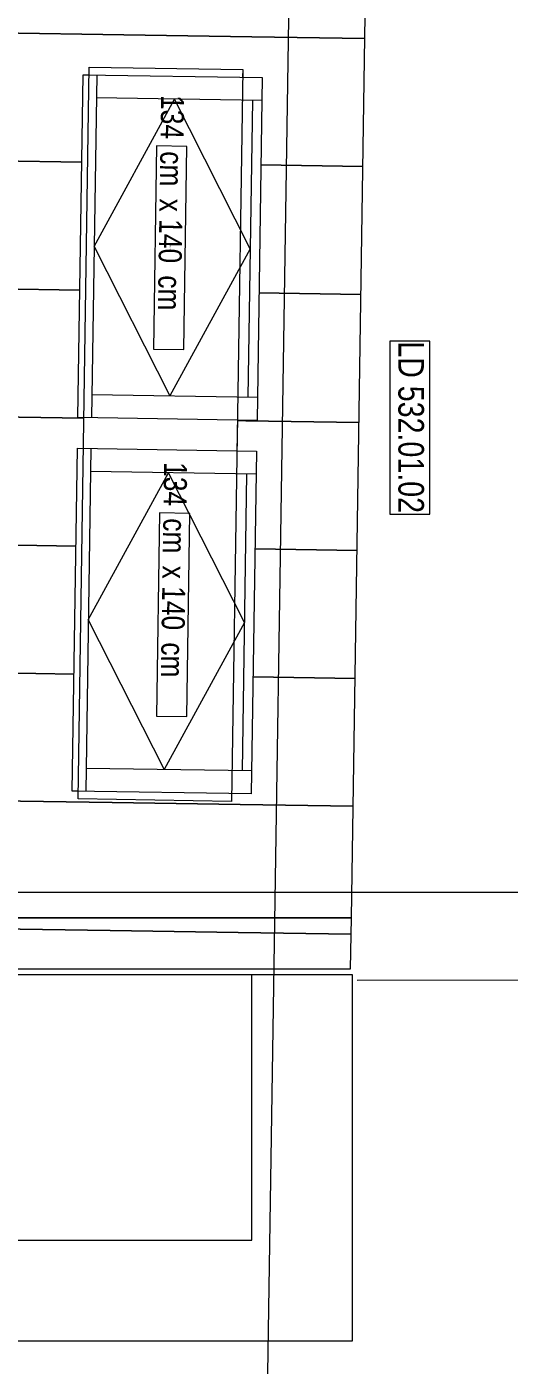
# Model space of a CAD drawing. Header units: metres. Extents: x -19025 to 34897, y -14024 to 26069.
# Drawn here: x 393 to 2279, y -6221 to -991 of the extents above; entities that cross this region are included whole.
import ezdxf
from ezdxf.enums import TextEntityAlignment as Align

# ---------------------------------------------------------------- set-up
doc = ezdxf.new("R2010")
doc.units = ezdxf.units.M
doc.header["$MEASUREMENT"] = 0
for name, color, linetype in [('11__100 Achsraster', 7, 'Continuous'), ('310 Dachkonstruktion massiv', 7, 'Continuous'), ('930 Beschriftung Allgemein', 7, 'Continuous'), ('936 Beschriftung PP', 7, 'Continuous'), ('937 Beschriftung Detail', 7, 'Continuous')]:
    doc.layers.add(name, color=color, linetype=linetype)
doc.styles.add('ERSTELLTER_STIL_1', font='ARIALN.TTF')
doc.styles.add('ERSTELLTER_STIL_4', font='arialbd.ttf')
doc.styles.add('ERSTELLTER_STIL_9', font='arial.ttf', dxfattribs={"width": 0.8})
doc.linetypes.add('Grenze Bezirk', pattern='A,0,[2,22HAUS116_412 STG1 _ 2.DG_IndexB_2026-08-161.Shx,S=0.001587,R=0,X=0,Y=0],-0.25,0', length=0.25)

# ---------------------------------------------------------------- blocks, each defined once
blk = doc.blocks.new('Etikett_33_1', base_point=(-0.721, 1.4105))
at = {"layer": '936 Beschriftung PP', "color": 7, "linetype": 'Continuous', "lineweight": 13, "flags": 128}
blk.add_lwpolyline([(-0.8518, 0.6189), (-0.7332, 0.6171), (-0.721, 1.4105), (-0.8396, 1.4123)], close=True, dxfattribs=at)
at = {"layer": '936 Beschriftung PP', "color": 7, "lineweight": 13, "insert": (-0.7464, 0.6173), "char_height": 0.09, "attachment_point": 3, "rotation": 269.1212, "style": 'ERSTELLTER_STIL_1'}
blk.add_mtext('\\A1;{\\pqr;\\pt0,1;\\fArial Narrow|b0|i0|c0|p0;\\W1.000000;134\\fArial Narrow|b0|i0|c0|p0;\\W1.000000;\\A1{\\H.66x;\\S^  ;}\\fArial Narrow|b0|i0|c0|p0;\\W1.000000; cm\\fArial Narrow|b0|i0|c0|p0;\\W1.000000;\\A1{\\H.66x;\\S^  ;}\\fArial Narrow|b0|i0|c0|p0;\\W1.000000; x \\fArial Narrow|b0|i0|c0|p0;\\W1.000000;\\fArial Narrow|b0|i0|c0|p0;\\W1.000000;\\fArial Narrow|b0|i0|c0|p0;\\W1.000000;\\fArial Narrow|b0|i0|c0|p0;\\W1.000000;\\fArial Narrow|b0|i0|c0|p0;\\W1.000000;140\\fArial Narrow|b0|i0|c0|p0;\\W1.000000;\\A1{\\H.66x;\\S^  ;}\\fArial Narrow|b0|i0|c0|p0;\\W1.000000; cm\\fArial Narrow|b0|i0|c0|p0;\\W1.000000;\\A1{\\H.66x;\\S^  ;}\\fArial Narrow|b0|i0|c0|p0;\\W1.000000;\\fArial Narrow|b0|i0|c0|p0;\\W1.000000;\\fArial Narrow|b0|i0|c0|p0;\\W1.000000;\\fArial Narrow|b0|i0|c0|p0;\\W1.000000;\\fArial Narrow|b0|i0|c0|p0;\\W1.000000;\\fArial Narrow|b0|i0|c0|p0;\\W1.000000;\\fArial Narrow|b0|i0|c0|p0;\\W1.000000;\\A1{\\H.66x;\\S^  ;}\\fArial Narrow|b0|i0|c0|p0;\\W1.000000;\\fArial Narrow|b0|i0|c0|p0;\\W1.000000;\\A1{\\H.66x;\\S^  ;}\\fArial Narrow|b0|i0|c0|p0;\\W1.000000;\\fArial Narrow|b0|i0|c0|p0;\\W1.000000;\\fArial Narrow|b0|i0|c0|p0;\\W1.000000;\\fArial Narrow|b0|i0|c0|p0;\\W1.000000;\\fArial Narrow|b0|i0|c0|p0;\\W1.000000;\\fArial Narrow|b0|i0|c0|p0;\\W1.000000;\\fArial Narrow|b0|i0|c0|p0;\\W1.000000;\\A1{\\H.66x;\\S^  ;}\\fArial Narrow|b0|i0|c0|p0;\\W1.000000;\\fArial Narrow|b0|i0|c0|p0;\\W1.000000;\\A1{\\H.66x;\\S^  ;}\\fArial Narrow|b0|i0|c0|p0;\\W1.000000;\\fArial Narrow|b0|i0|c0|p0;\\W1.000000;\\fArial Narrow|b0|i0|c0|p0;\\W1.000000;\\fArial Narrow|b0|i0|c0|p0;\\W1.000000;\\fArial Narrow|b0|i0|c0|p0;\\W1.000000;\\fArial Narrow|b0|i0|c0|p0;\\W1.000000;\\fArial Narrow|b0|i0|c0|p0;\\W1.000000;\\A1{\\H.66x;\\S^  ;}\\fArial Narrow|b0|i0|c0|p0;\\W1.000000;\\fArial Narrow|b0|i0|c0|p0;\\W1.000000;\\A1{\\H.66x;\\S^  ;}\\fArial Narrow|b0|i0|c0|p0;\\W1.000000;\\fArial Narrow|b0|i0|c0|p0;\\W1.000000;\\fArial Narrow|b0|i0|c0|p0;\\W1.000000;\\fArial Narrow|b0|i0|c0|p0;\\W1.000000;\\fArial Narrow|b0|i0|c0|p0;\\W1.000000;\\fArial Narrow|b0|i0|c0|p0;\\W1.000000;\\fArial Narrow|b0|i0|c0|p0;\\W1.000000;\\A1{\\H.66x;\\S^  ;}\\fArial Narrow|b0|i0|c0|p0;\\W1.000000;}', dxfattribs=at)
at = {"layer": '936 Beschriftung PP', "color": 7, "lineweight": 13, "style": 'ERSTELLTER_STIL_1'}
blk.add_attdef('DUMMY_92', text='', height=0.09, rotation=269.1212, dxfattribs=at).set_placement((-0.721, 1.4105), align=Align.TOP_LEFT)
blk = doc.blocks.new('Etikett_34_1', base_point=(-0.7327, 2.8446))
at = {"layer": '936 Beschriftung PP', "color": 7, "linetype": 'Continuous', "lineweight": 13, "flags": 128}
blk.add_lwpolyline([(-0.8634, 2.053), (-0.7449, 2.0512), (-0.7327, 2.8446), (-0.8513, 2.8464)], close=True, dxfattribs=at)
at = {"layer": '936 Beschriftung PP', "color": 7, "lineweight": 13, "insert": (-0.7581, 2.0514), "char_height": 0.09, "attachment_point": 3, "rotation": 269.1212, "style": 'ERSTELLTER_STIL_1'}
blk.add_mtext('\\A1;{\\pqr;\\pt0,1;\\fArial Narrow|b0|i0|c0|p0;\\W1.000000;134\\fArial Narrow|b0|i0|c0|p0;\\W1.000000;\\A1{\\H.66x;\\S^  ;}\\fArial Narrow|b0|i0|c0|p0;\\W1.000000; cm\\fArial Narrow|b0|i0|c0|p0;\\W1.000000;\\A1{\\H.66x;\\S^  ;}\\fArial Narrow|b0|i0|c0|p0;\\W1.000000; x \\fArial Narrow|b0|i0|c0|p0;\\W1.000000;\\fArial Narrow|b0|i0|c0|p0;\\W1.000000;\\fArial Narrow|b0|i0|c0|p0;\\W1.000000;\\fArial Narrow|b0|i0|c0|p0;\\W1.000000;\\fArial Narrow|b0|i0|c0|p0;\\W1.000000;140\\fArial Narrow|b0|i0|c0|p0;\\W1.000000;\\A1{\\H.66x;\\S^  ;}\\fArial Narrow|b0|i0|c0|p0;\\W1.000000; cm\\fArial Narrow|b0|i0|c0|p0;\\W1.000000;\\A1{\\H.66x;\\S^  ;}\\fArial Narrow|b0|i0|c0|p0;\\W1.000000;\\fArial Narrow|b0|i0|c0|p0;\\W1.000000;\\fArial Narrow|b0|i0|c0|p0;\\W1.000000;\\fArial Narrow|b0|i0|c0|p0;\\W1.000000;\\fArial Narrow|b0|i0|c0|p0;\\W1.000000;\\fArial Narrow|b0|i0|c0|p0;\\W1.000000;\\fArial Narrow|b0|i0|c0|p0;\\W1.000000;\\A1{\\H.66x;\\S^  ;}\\fArial Narrow|b0|i0|c0|p0;\\W1.000000;\\fArial Narrow|b0|i0|c0|p0;\\W1.000000;\\A1{\\H.66x;\\S^  ;}\\fArial Narrow|b0|i0|c0|p0;\\W1.000000;\\fArial Narrow|b0|i0|c0|p0;\\W1.000000;\\fArial Narrow|b0|i0|c0|p0;\\W1.000000;\\fArial Narrow|b0|i0|c0|p0;\\W1.000000;\\fArial Narrow|b0|i0|c0|p0;\\W1.000000;\\fArial Narrow|b0|i0|c0|p0;\\W1.000000;\\fArial Narrow|b0|i0|c0|p0;\\W1.000000;\\A1{\\H.66x;\\S^  ;}\\fArial Narrow|b0|i0|c0|p0;\\W1.000000;\\fArial Narrow|b0|i0|c0|p0;\\W1.000000;\\A1{\\H.66x;\\S^  ;}\\fArial Narrow|b0|i0|c0|p0;\\W1.000000;\\fArial Narrow|b0|i0|c0|p0;\\W1.000000;\\fArial Narrow|b0|i0|c0|p0;\\W1.000000;\\fArial Narrow|b0|i0|c0|p0;\\W1.000000;\\fArial Narrow|b0|i0|c0|p0;\\W1.000000;\\fArial Narrow|b0|i0|c0|p0;\\W1.000000;\\fArial Narrow|b0|i0|c0|p0;\\W1.000000;\\A1{\\H.66x;\\S^  ;}\\fArial Narrow|b0|i0|c0|p0;\\W1.000000;\\fArial Narrow|b0|i0|c0|p0;\\W1.000000;\\A1{\\H.66x;\\S^  ;}\\fArial Narrow|b0|i0|c0|p0;\\W1.000000;\\fArial Narrow|b0|i0|c0|p0;\\W1.000000;\\fArial Narrow|b0|i0|c0|p0;\\W1.000000;\\fArial Narrow|b0|i0|c0|p0;\\W1.000000;\\fArial Narrow|b0|i0|c0|p0;\\W1.000000;\\fArial Narrow|b0|i0|c0|p0;\\W1.000000;\\fArial Narrow|b0|i0|c0|p0;\\W1.000000;\\A1{\\H.66x;\\S^  ;}\\fArial Narrow|b0|i0|c0|p0;\\W1.000000;}', dxfattribs=at)
at = {"layer": '936 Beschriftung PP', "color": 7, "lineweight": 13, "style": 'ERSTELLTER_STIL_1'}
blk.add_attdef('DUMMY_92', text='', height=0.09, rotation=269.1212, dxfattribs=at).set_placement((-0.7327, 2.8446), align=Align.TOP_LEFT)
blk = doc.blocks.new('*X594')
at = {"layer": '310 Dachkonstruktion massiv', "color": 8, "linetype": 'Continuous', "lineweight": 5}
for p, q in [((-1.5764, 3.7895), (-1.4709, 3.7879)), ((-1.4709, 3.7879), (-1.5764, 3.7895)), ((-1.4709, 3.7879), (-0.971, 3.7802)), ((-0.971, 3.7802), (-1.4709, 3.7879)), ((-0.971, 3.7802), (-0.4711, 3.7726)), ((-0.4711, 3.7726), (-0.971, 3.7802)), ((-0.4711, 3.7726), (-0.029, 3.7658)), ((-0.029, 3.7658), (-0.4711, 3.7726)), ((-1.584, 3.2896), (-1.4786, 3.288)), ((-1.4786, 3.288), (-1.584, 3.2896)), ((-1.4786, 3.288), (-0.9787, 3.2803)), ((-0.9787, 3.2803), (-1.4786, 3.288)), ((-0.9787, 3.2803), (-0.4787, 3.2726)), ((-0.4787, 3.2726), (-0.9787, 3.2803)), ((-0.4787, 3.2726), (-0.0367, 3.2658)), ((-0.0367, 3.2658), (-0.4787, 3.2726)), ((-1.5917, 2.7896), (-1.4863, 2.788)), ((-1.4863, 2.788), (-1.5917, 2.7896)), ((-1.4863, 2.788), (-1.1428, 2.7828)), ((-1.1428, 2.7828), (-1.4863, 2.788)), ((-0.4429, 2.772), (-0.0443, 2.7659)), ((-0.0443, 2.7659), (-0.4429, 2.772)), ((-1.5994, 2.2897), (-1.4939, 2.2881)), ((-1.4939, 2.2881), (-1.5994, 2.2897)), ((-1.4939, 2.2881), (-1.1505, 2.2828)), ((-1.1505, 2.2828), (-1.4939, 2.2881)), ((-0.4506, 2.2721), (-0.052, 2.266)), ((-0.052, 2.266), (-0.4506, 2.2721)), ((-1.607, 1.7898), (-1.5016, 1.7881)), ((-1.5016, 1.7881), (-1.607, 1.7898)), ((-1.5016, 1.7881), (-1.1351, 1.7825)), ((-1.1351, 1.7825), (-1.5016, 1.7881)), ((-0.5352, 1.7733), (-0.5017, 1.7728)), ((-0.5017, 1.7728), (-0.5352, 1.7733)), ((-0.5017, 1.7728), (-0.0597, 1.766)), ((-0.0597, 1.766), (-0.5017, 1.7728)), ((-1.6147, 1.2898), (-1.5093, 1.2882)), ((-1.5093, 1.2882), (-1.6147, 1.2898)), ((-1.5093, 1.2882), (-1.1658, 1.2829)), ((-1.1658, 1.2829), (-1.5093, 1.2882)), ((-0.4659, 1.2722), (-0.0674, 1.2661)), ((-0.0674, 1.2661), (-0.4659, 1.2722)), ((-1.6224, 0.7899), (-1.517, 0.7883)), ((-1.517, 0.7883), (-1.6224, 0.7899)), ((-1.517, 0.7883), (-1.1735, 0.783)), ((-1.1735, 0.783), (-1.517, 0.7883)), ((-0.4736, 0.7723), (-0.075, 0.7661)), ((-0.075, 0.7661), (-0.4736, 0.7723)), ((-1.63, 0.2899), (-1.5246, 0.2883)), ((-1.5246, 0.2883), (-1.63, 0.2899)), ((-1.5246, 0.2883), (-1.0247, 0.2806)), ((-1.0247, 0.2806), (-1.5246, 0.2883)), ((-1.0247, 0.2806), (-0.5247, 0.273)), ((-0.5247, 0.273), (-1.0247, 0.2806)), ((-0.5247, 0.273), (-0.0827, 0.2662)), ((-0.0827, 0.2662), (-0.5247, 0.273))]:
    blk.add_line(p, q, dxfattribs=at)
blk = doc.blocks.new('Einfache Dachfensteröffnung_10')
at = {"layer": '310 Dachkonstruktion massiv', "linetype": 'Continuous', "lineweight": 0}
for p, q in [((1.43, 0.6), (-1.43, 0.6)), ((-1.43, 0.6), (-1.43, 0)), ((1.43, 0), (1.43, 0.6)), ((-1.43, 0), (1.43, 0))]:
    blk.add_line(p, q, dxfattribs=at)
blk = doc.blocks.new('VELUX GGL_4')
at = {"layer": '310 Dachkonstruktion massiv', "color": 7, "linetype": 'Continuous', "lineweight": 13}
for p, q in [((-0.67, 0.6475), (0.67, 0.6475)), ((-0.58, 0), (-0.58, 0.6475)), ((0, 0.6475), (-0.58, 0.3425)), ((0, 0.6475), (0.58, 0.3425)), ((0.58, 0), (0.58, 0.6475)), ((0, 0.0375), (-0.58, 0.3425)), ((0, 0.0375), (0.58, 0.3425)), ((-0.58, 0.0375), (0.58, 0.0375))]:
    blk.add_line(p, q, dxfattribs=at)
at = {"layer": '310 Dachkonstruktion massiv', "color": 7, "linetype": 'Continuous', "lineweight": 13, "flags": 128}
blk.add_lwpolyline([(-0.67, 0), (0.67, 0), (0.67, 0.7), (-0.67, 0.7)], close=True, dxfattribs=at)
at = {"layer": '310 Dachkonstruktion massiv', "color": 255, "linetype": 'Continuous', "lineweight": 13, "style": 'ERSTELLTER_STIL_1'}
blk.add_attdef('BO_edinum', text='', height=0.005, dxfattribs=at).set_placement((0, 0.35), align=Align.MIDDLE_CENTER)
blk = doc.blocks.new('Dachfläche_21_1', base_point=(-0.0894, -0.1695))
at = {"layer": '310 Dachkonstruktion massiv', "color": 7, "linetype": 'Continuous', "lineweight": 13, "flags": 128}
for points in [[(-1.5721, 4.0686), (-1.6371, -0.1695), (-0.0894, -0.1695), (-0.0247, 4.0448)], [(-1.1805, 0.3251), (-1.16, 1.665), (-1.1369, 1.6646), (-1.1351, 1.7846), (-1.1581, 1.7849), (-1.1376, 3.1248), (-1.1145, 3.1244), (-1.114, 3.1544), (-0.5141, 3.1452), (-0.5146, 3.1152), (-0.4377, 3.1141), (-0.4582, 1.7742), (-0.5351, 1.7754), (-0.537, 1.6554), (-0.4601, 1.6542), (-0.4806, 0.3144), (-0.5575, 0.3156), (-0.558, 0.2856), (-1.1579, 0.2948), (-1.1574, 0.3248)]]:
    blk.add_lwpolyline(points, close=True, dxfattribs=at)
at = {"layer": '310 Dachkonstruktion massiv', "color": 7, "linetype": 'Continuous', "lineweight": 13}
blk.add_blockref('*X594', (0, 0), dxfattribs=at)
at = {"layer": '310 Dachkonstruktion massiv', "linetype": 'Continuous', "lineweight": 0, "xscale": -1, "rotation": 89.12119309730059}
blk.add_blockref('Einfache Dachfensteröffnung_10', (-0.536, 1.7154), dxfattribs=at)
at = {"layer": '310 Dachkonstruktion massiv', "linetype": 'Continuous', "lineweight": 0}
ref = blk.add_blockref('VELUX GGL_4', (-0.4479, 2.4441), dxfattribs=dict(at, xscale=-1, rotation=89.12119309730059))
ref.add_attrib('BO_edinum', '134/140', dxfattribs={"color": 8, "linetype": 'Continuous', "lineweight": 13, "height": 0.005, "rotation": 89.1212, "style": 'ERSTELLTER_STIL_1'}).set_placement((-0.7979, 2.4495), align=Align.MIDDLE_CENTER)
ref = blk.add_blockref('VELUX GGL_4', (-0.4703, 0.9843), dxfattribs=dict(at, xscale=-1, rotation=89.12119309730059))
ref.add_attrib('BO_edinum', '134/140', dxfattribs={"color": 8, "linetype": 'Continuous', "lineweight": 13, "height": 0.005, "rotation": 89.1212, "style": 'ERSTELLTER_STIL_1'}).set_placement((-0.8203, 0.9897), align=Align.MIDDLE_CENTER)
blk = doc.blocks.new('*X610')
at = {"layer": '310 Dachkonstruktion massiv', "color": 253, "linetype": 'Continuous', "lineweight": 9, "true_color": 0x9f9f9f}
for p, q in [((-1.9897, -0.2046), (-1.5323, -0.2116)), ((-1.5323, -0.2116), (-1.9897, -0.2046)), ((-1.5323, -0.2116), (-1.0324, -0.2193)), ((-1.0324, -0.2193), (-1.5323, -0.2116)), ((-1.0324, -0.2193), (-0.5324, -0.227)), ((-0.5324, -0.227), (-1.0324, -0.2193)), ((-0.5324, -0.227), (-0.0904, -0.2337)), ((-0.0904, -0.2337), (-0.5324, -0.227))]:
    blk.add_line(p, q, dxfattribs=at)
blk = doc.blocks.new('Dachfläche_25_1', base_point=(-0.0924, -0.3695))
at = {"layer": '310 Dachkonstruktion massiv', "color": 7, "linetype": 'Continuous', "lineweight": 13, "flags": 128}
blk.add_lwpolyline([(-0.0924, -0.3695), (-0.0894, -0.1695), (-1.9892, -0.1695), (-1.9922, -0.3695)], close=True, dxfattribs=at)
at = {"layer": '310 Dachkonstruktion massiv', "color": 7, "linetype": 'Continuous', "lineweight": 13}
blk.add_blockref('*X610', (0, 0), dxfattribs=at)
blk = doc.blocks.new('Standard-Rastermarker_10')
at = {"layer": '11__100 Achsraster', "color": 8, "linetype": 'Grenze Bezirk', "lineweight": 5}
blk.add_line((1.0005, 0), (22.3601, 0), dxfattribs=at)
at = {"layer": '11__100 Achsraster', "color": 8, "lineweight": 5, "style": 'ERSTELLTER_STIL_4'}
blk.add_attdef('AC_MarkerText_1', text='', height=0.2, rotation=0.8788, dxfattribs=at).set_placement((23.6084, 0.1), align=Align.TOP_CENTER)
blk = doc.blocks.new('Standard-Rastermarker_12')
at = {"layer": '11__100 Achsraster', "color": 8, "linetype": 'Grenze Bezirk', "lineweight": 5}
blk.add_line((1.0116, 0), (24.0368, 0), dxfattribs=at)
at = {"layer": '11__100 Achsraster', "color": 8, "lineweight": 5, "style": 'ERSTELLTER_STIL_4'}
blk.add_attdef('AC_MarkerText_1', text='', height=0.2, rotation=270, dxfattribs=at).set_placement((-0.1043, -0.0457), align=Align.TOP_CENTER)

msp = doc.modelspace()

# ---------------------------------------------------------------- linework, layer by layer
at = {"layer": '930 Beschriftung Allgemein', "color": 254, "linetype": 'Continuous', "lineweight": 9, "true_color": 0xd4d4d4}
msp.add_lwpolyline([(4123.161, 1416.098), (4723.094, 1406.914), (4628.981, -4713.048), (1683.876, -4717.685)], dxfattribs=at)
at = {"layer": '930 Beschriftung Allgemein', "color": 253, "linetype": 'Continuous', "lineweight": 9, "true_color": 0x9f9f9f, "flags": 128}
msp.add_lwpolyline([(-6252.685, -6127.287), (-6252.685, -4694.055), (1664.557, -4694.055), (1664.557, -6127.287)], close=True, dxfattribs=at)
at = {"layer": '930 Beschriftung Allgemein', "color": 253, "linetype": 'Continuous', "lineweight": 9, "true_color": 0x9f9f9f}
msp.add_lwpolyline([(-5930.783, -5732.291), (1272.585, -5732.509), (1272.585, -4694.055)], dxfattribs=at)
at = {"layer": '937 Beschriftung Detail', "color": 155, "linetype": 'Continuous', "lineweight": 5, "true_color": 0x416cbe, "flags": 128}
msp.add_lwpolyline([(1811.618, -2219.808), (1811.618, -2895.468), (1968.76, -2895.468), (1968.76, -2219.808), (1811.618, -2219.808)], close=True, dxfattribs=at)

# ---------------------------------------------------------------- block references
at = {"layer": '11__100 Achsraster', "color": 7, "linetype": 'Continuous', "lineweight": 18, "xscale": 999.9999999999995, "yscale": 999.9999999999995, "zscale": 999.9999999999995, "rotation": 269.1211930973006}
msp.add_blockref('Standard-Rastermarker_10', (1637.861, 13516.625), dxfattribs=at)
at = {"layer": '11__100 Achsraster', "color": 7, "linetype": 'Continuous', "lineweight": 18, "xscale": 1000, "yscale": 1000, "zscale": 1000}
msp.add_blockref('Standard-Rastermarker_12', (-18511.319, -4372.563), dxfattribs=at)
at = {"layer": '310 Dachkonstruktion massiv', "color": 7, "linetype": 'Continuous', "lineweight": 13, "xscale": 1000, "yscale": 1000, "zscale": 1000}
for name, p in [('Dachfläche_21_1', (1661.955, -4472.563)), ('Dachfläche_25_1', (1658.887, -4672.563))]:
    msp.add_blockref(name, p, dxfattribs=at)
at = {"layer": '936 Beschriftung PP', "color": 7, "linetype": 'Continuous', "lineweight": 13, "xscale": 1000, "yscale": 1000, "zscale": 1000}
for name, p in [('Etikett_34_1', (1018.629, -1458.501)), ('Etikett_33_1', (1030.295, -2892.571))]:
    msp.add_blockref(name, p, dxfattribs=at)

# ---------------------------------------------------------------- texts
at = {"layer": '937 Beschriftung Detail', "color": 7, "linetype": 'Continuous', "lineweight": 13, "insert": (1844.162, -2219.808), "char_height": 100, "attachment_point": 7, "rotation": 270, "style": 'ERSTELLTER_STIL_9'}
msp.add_mtext('\\A1;{\\pql;\\fArial|b0|i0|c0|p0;\\W0.800000;LD 53\\fArial|b0|i0|c0|p0;\\W0.800000;2\\fArial|b0|i0|c0|p0;\\W0.800000;.0\\fArial|b0|i0|c0|p0;\\W0.800000;1\\fArial|b0|i0|c0|p0;\\W0.800000;.0\\fArial|b0|i0|c0|p0;\\W0.800000;2}', dxfattribs=at)

doc.saveas('drawing.dxf')
